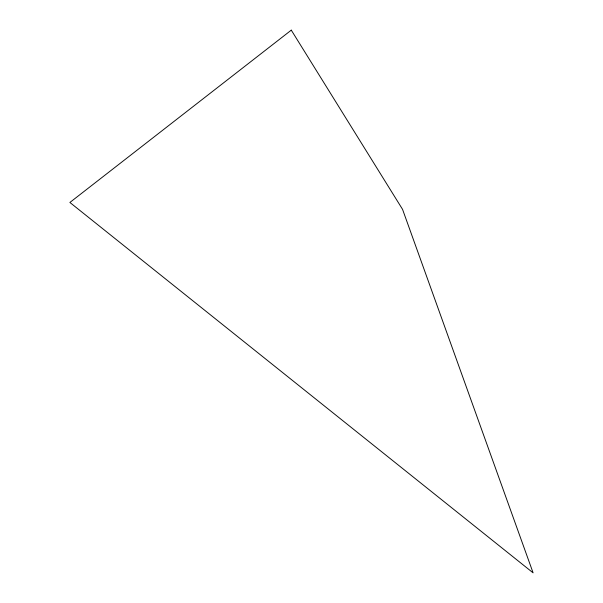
<?xml version="1.0" encoding="UTF-8"?>
<svg xmlns="http://www.w3.org/2000/svg" width="603" height="603" viewBox="0 0 603 603"><rect width="100%" height="100%" fill="white"/><g stroke="black" fill="none" stroke-linecap="round" stroke-linejoin="round"><path stroke-width="0.9" d="M291.279 30.15L69.895 202.465L533.105 572.85L402.548 209.354L291.279 30.15"/></g></svg>
